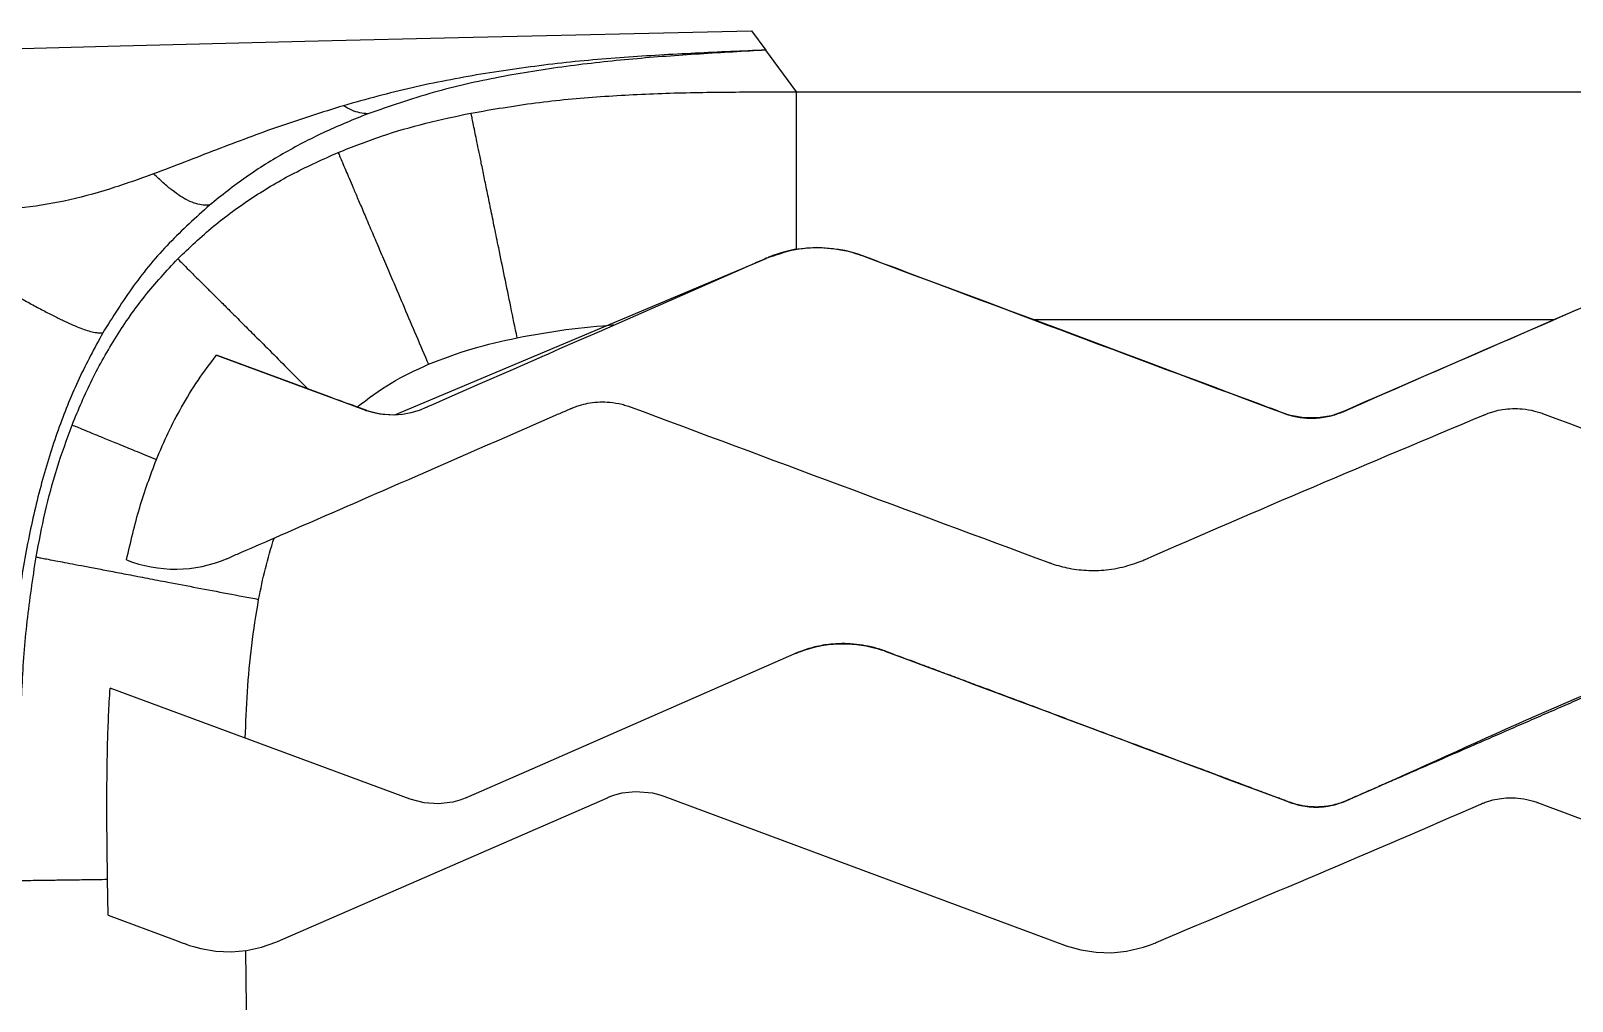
# Model space of a CAD drawing. Header units: inches. Extents: x 2 to 87, y 6 to 129.
# Drawn here: x 30.88 to 42.02, y 70.36 to 77.38 of the extents above; entities that cross this region are included whole.
import ezdxf

# ---------------------------------------------------------------- set-up
doc = ezdxf.new("R2010")
doc.units = ezdxf.units.IN
doc.header["$MEASUREMENT"] = 0
doc.layers.add('1', color=4, linetype='Continuous')

# ---------------------------------------------------------------- blocks, each defined once
blk = doc.blocks.new('2026 STRIDE')
at = {"layer": '1', "color": 3}
for p, q in [((27.865, 56.123), (29.188, 56.16)), ((29.188, 56.16), (30.62, 56.196)), ((30.62, 56.196), (31.634, 56.221)), ((31.634, 56.221), (33.753, 56.269)), ((33.753, 56.269), (33.856, 56.129)), ((34.078, 55.827), (33.856, 56.129)), ((34.078, 55.827), (50.359, 55.827)), ((35.79, 54.18), (39.554, 54.18)), ((31.284, 50.712), (29.115, 51.514)), ((29.1, 49.874), (29.097, 50.131)), ((30.109, 48.453), (30.097, 49.618))]:
    blk.add_line(p, q, dxfattribs=at)
at = {"layer": '1', "color": 3, "flags": 128}
for points in [[(39.718, 54.251), (39.573, 54.188), (39.415, 54.119), (39.243, 54.044), (39.058, 53.964), (38.818, 53.859), (38.61, 53.768), (38.434, 53.691), (38.289, 53.629), (38.177, 53.58), (38.097, 53.545), (38.048, 53.523), (38.036, 53.518), (38.033, 53.517), (38.032, 53.516), (38.032, 53.516), (38.032, 53.516), (38.032, 53.516), (38.032, 53.516), (38.032, 53.516), (38.032, 53.516), (38.032, 53.516), (38.032, 53.516), (37.944, 53.485), (37.846, 53.469), (37.747, 53.469), (37.649, 53.487), (37.625, 53.494), (37.606, 53.501), (37.565, 53.516), (37.549, 53.522), (37.53, 53.529), (37.51, 53.537), (37.487, 53.545), (37.48, 53.548), (37.426, 53.568), (37.362, 53.592), (37.275, 53.625), (37.191, 53.656), (37.093, 53.693), (36.982, 53.734), (36.856, 53.781), (36.716, 53.834), (36.626, 53.867), (36.542, 53.899), (36.458, 53.93), (35.932, 54.127), (35.775, 54.185), (35.618, 54.244), (35.461, 54.303), (35.305, 54.361), (35.148, 54.42), (34.991, 54.478), (34.933, 54.5), (34.875, 54.522), (34.816, 54.544), (34.758, 54.566), (34.7, 54.587), (34.641, 54.609), (34.557, 54.641), (34.516, 54.655), (34.472, 54.669), (34.427, 54.68), (34.381, 54.688), (34.221, 54.701), (34.061, 54.686), (33.983, 54.668), (33.906, 54.643), (33.89, 54.637), (33.876, 54.631), (33.869, 54.628), (33.859, 54.624), (33.846, 54.618), (33.841, 54.616), (33.8, 54.598), (33.788, 54.593), (33.775, 54.587), (33.761, 54.581), (33.746, 54.574), (33.729, 54.567), (33.711, 54.559), (33.692, 54.55), (33.373, 54.41), (33.093, 54.287), (32.852, 54.182), (32.651, 54.093), (32.488, 54.022), (32.365, 53.968), (32.282, 53.931), (32.252, 53.918), (32.242, 53.914), (32.239, 53.913), (32.238, 53.912), (32.237, 53.912), (32.237, 53.912), (32.237, 53.912), (32.237, 53.912), (32.237, 53.912), (32.237, 53.912), (32.237, 53.912), (32.013, 53.813), (31.789, 53.715), (31.565, 53.616), (31.495, 53.586), (31.445, 53.564), (31.415, 53.551), (31.408, 53.548), (31.406, 53.547), (31.405, 53.547), (31.405, 53.546), (31.405, 53.546), (31.405, 53.546), (31.405, 53.546), (31.405, 53.546), (31.405, 53.546), (31.405, 53.546), (31.405, 53.546), (31.349, 53.523), (31.289, 53.506), (31.228, 53.495), (31.166, 53.49), (31.127, 53.491), (31.087, 53.495), (31.048, 53.501), (31.009, 53.51), (30.973, 53.521), (30.97, 53.522), (30.951, 53.529), (30.899, 53.549), (30.874, 53.558), (30.846, 53.568), (30.815, 53.579), (30.781, 53.592), (30.743, 53.606), (30.701, 53.622), (29.885, 53.923)], [(29.885, 53.923), (30.577, 53.668), (30.813, 53.58), (30.943, 53.532), (30.955, 53.528), (30.958, 53.527), (30.959, 53.526), (30.959, 53.526), (30.959, 53.526), (30.959, 53.526), (30.959, 53.526), (30.959, 53.526), (30.959, 53.526), (30.959, 53.526), (30.959, 53.526), (30.959, 53.526), (30.959, 53.526), (30.959, 53.526), (30.959, 53.526), (30.959, 53.526), (30.959, 53.526), (30.959, 53.526), (30.959, 53.526), (30.959, 53.526), (30.959, 53.526), (30.959, 53.526), (30.959, 53.526), (30.959, 53.526), (30.959, 53.526), (30.959, 53.526), (30.959, 53.526), (30.959, 53.526), (30.959, 53.526), (30.959, 53.526), (30.959, 53.526), (30.959, 53.526), (30.959, 53.526), (30.959, 53.526), (30.959, 53.526), (30.959, 53.526), (30.959, 53.526), (30.959, 53.526), (30.959, 53.526), (30.959, 53.526), (30.959, 53.526), (30.959, 53.526), (30.959, 53.526), (30.959, 53.526), (30.959, 53.526), (30.959, 53.526), (30.959, 53.526), (30.959, 53.526), (30.959, 53.526), (30.959, 53.526), (30.959, 53.526), (30.959, 53.526), (30.959, 53.526), (30.959, 53.526), (30.959, 53.526), (30.959, 53.526), (30.959, 53.526), (30.959, 53.526), (30.959, 53.526), (30.959, 53.526), (30.959, 53.526), (30.959, 53.526), (30.959, 53.526), (30.959, 53.526), (30.959, 53.526), (30.959, 53.526), (30.959, 53.526), (30.959, 53.526), (30.959, 53.526), (30.959, 53.526), (30.959, 53.526), (30.959, 53.526), (30.959, 53.526), (30.959, 53.526), (30.959, 53.526), (30.959, 53.526), (30.959, 53.526), (30.959, 53.526), (30.959, 53.526), (30.959, 53.526), (30.959, 53.526), (30.959, 53.526), (30.959, 53.526), (30.959, 53.526), (30.959, 53.526), (30.959, 53.526), (30.959, 53.526), (30.959, 53.526), (30.959, 53.526), (30.959, 53.526), (30.959, 53.526), (30.959, 53.526), (30.959, 53.526), (30.959, 53.526), (30.959, 53.526), (30.959, 53.526), (30.959, 53.526), (30.959, 53.526), (30.959, 53.526), (30.959, 53.526), (30.959, 53.526), (30.959, 53.526), (30.959, 53.526), (30.959, 53.526), (30.959, 53.526), (30.959, 53.526), (30.959, 53.526), (30.959, 53.526), (30.959, 53.526), (30.959, 53.526), (30.959, 53.526), (30.959, 53.526), (30.959, 53.526), (30.959, 53.526), (30.959, 53.526), (30.959, 53.526), (30.959, 53.526), (30.959, 53.526), (30.959, 53.526), (30.959, 53.526), (30.959, 53.526), (30.959, 53.526), (30.959, 53.526), (30.959, 53.526), (30.959, 53.526), (30.959, 53.526), (30.959, 53.526), (30.959, 53.526), (30.959, 53.526), (30.959, 53.526), (30.959, 53.526), (30.959, 53.526), (30.959, 53.526), (30.959, 53.526), (30.959, 53.526), (30.959, 53.526), (30.959, 53.526), (30.959, 53.526), (30.959, 53.526), (30.959, 53.526), (30.959, 53.526), (30.959, 53.526), (30.959, 53.526), (30.959, 53.526), (30.959, 53.526), (30.959, 53.526), (30.959, 53.526), (30.959, 53.526), (30.959, 53.526), (30.959, 53.526), (30.959, 53.526), (30.959, 53.526), (30.959, 53.526), (30.959, 53.526), (30.959, 53.526), (30.959, 53.526), (30.959, 53.526), (30.959, 53.526), (30.959, 53.526), (30.959, 53.526), (30.959, 53.526), (30.959, 53.526), (30.959, 53.526), (30.959, 53.526), (30.959, 53.526), (30.959, 53.526), (30.959, 53.526), (30.959, 53.526), (30.959, 53.526), (30.959, 53.526), (30.959, 53.526), (30.959, 53.526), (30.959, 53.526), (30.959, 53.526), (30.959, 53.526), (30.959, 53.526), (30.959, 53.526), (30.959, 53.526), (30.959, 53.526), (30.959, 53.526), (30.959, 53.526), (30.959, 53.526), (30.959, 53.526), (30.959, 53.526), (30.959, 53.526), (30.959, 53.526), (30.959, 53.526), (30.959, 53.526), (30.959, 53.526), (30.959, 53.526), (30.959, 53.526), (30.959, 53.526), (30.959, 53.526), (30.959, 53.526), (30.959, 53.526), (30.959, 53.526), (30.959, 53.526), (30.959, 53.526), (30.959, 53.526), (30.959, 53.526), (30.959, 53.526), (30.959, 53.526), (30.959, 53.526), (30.959, 53.526), (30.959, 53.526), (30.959, 53.526), (30.959, 53.526), (30.959, 53.526), (30.959, 53.526), (30.959, 53.526), (30.959, 53.526), (30.959, 53.526), (30.959, 53.526), (30.959, 53.526), (30.959, 53.526), (30.959, 53.526), (30.959, 53.526), (30.959, 53.526), (30.959, 53.526), (30.959, 53.526), (30.959, 53.526), (30.959, 53.526), (30.959, 53.526), (30.959, 53.526), (30.959, 53.526), (30.959, 53.526), (30.959, 53.526), (30.959, 53.526), (30.959, 53.526), (30.959, 53.526), (30.959, 53.526), (30.959, 53.526), (30.959, 53.526), (30.959, 53.526), (30.959, 53.526), (30.959, 53.526), (30.959, 53.526), (30.959, 53.526), (30.959, 53.526), (30.959, 53.526), (30.959, 53.526), (30.959, 53.526), (30.959, 53.526), (30.959, 53.526), (30.959, 53.526), (30.959, 53.526), (30.959, 53.526), (30.959, 53.526), (30.959, 53.526), (30.959, 53.526), (30.959, 53.526), (30.959, 53.526), (30.959, 53.526), (30.959, 53.526), (30.959, 53.526), (30.959, 53.526), (30.959, 53.526), (30.959, 53.526), (30.959, 53.526), (30.959, 53.526), (30.959, 53.526), (30.959, 53.526), (30.959, 53.526), (30.959, 53.526), (30.959, 53.526), (30.959, 53.526), (30.959, 53.526), (30.959, 53.526), (30.959, 53.526), (30.959, 53.526), (30.959, 53.526), (30.959, 53.526), (30.959, 53.526), (30.959, 53.526), (30.959, 53.526), (30.959, 53.526), (30.959, 53.526), (30.959, 53.526), (30.959, 53.526), (30.959, 53.526), (30.959, 53.526), (30.959, 53.526), (30.959, 53.526), (30.959, 53.526), (30.959, 53.526), (30.959, 53.526), (30.959, 53.526), (30.959, 53.526), (30.959, 53.526), (30.959, 53.526), (30.959, 53.526), (30.959, 53.526), (30.959, 53.526), (30.959, 53.526), (30.959, 53.526), (30.959, 53.526), (30.959, 53.526), (30.959, 53.526), (30.959, 53.526), (30.959, 53.526), (30.959, 53.526), (30.959, 53.526), (30.959, 53.526), (30.959, 53.526), (30.959, 53.526), (30.959, 53.526), (30.959, 53.526), (30.959, 53.526), (30.959, 53.526), (30.959, 53.526), (30.959, 53.526), (30.959, 53.526), (30.959, 53.526), (30.959, 53.526), (30.959, 53.526), (30.959, 53.526), (30.959, 53.526), (30.959, 53.526), (30.959, 53.526), (30.959, 53.526), (30.959, 53.526), (30.959, 53.526), (30.959, 53.526), (30.959, 53.526), (30.959, 53.526), (30.959, 53.526), (30.959, 53.526), (30.959, 53.526), (30.959, 53.526), (30.959, 53.526), (30.959, 53.526), (30.959, 53.526), (30.959, 53.526), (30.959, 53.526), (30.959, 53.526), (30.959, 53.526), (30.959, 53.526), (30.959, 53.526), (30.959, 53.526), (30.959, 53.526), (30.959, 53.526), (30.959, 53.526), (30.959, 53.526), (30.959, 53.526), (30.959, 53.526), (30.959, 53.526), (30.959, 53.526), (30.959, 53.526), (30.959, 53.526), (30.959, 53.526), (30.959, 53.526), (30.959, 53.526), (30.959, 53.526), (30.959, 53.526), (30.959, 53.526), (30.959, 53.526), (30.959, 53.526), (30.959, 53.526), (30.959, 53.526), (30.959, 53.526), (30.959, 53.526), (30.959, 53.526), (30.959, 53.526), (30.959, 53.526), (30.959, 53.526), (30.959, 53.526), (30.959, 53.526), (30.959, 53.526), (30.959, 53.526), (30.959, 53.526), (30.959, 53.526), (30.959, 53.526), (30.959, 53.526), (30.959, 53.526), (30.959, 53.526), (30.959, 53.526), (30.959, 53.526), (30.959, 53.526), (30.959, 53.526), (30.959, 53.526), (30.959, 53.526), (30.959, 53.526), (30.959, 53.526), (30.959, 53.526), (30.959, 53.526), (30.959, 53.526), (30.959, 53.526), (30.96, 53.526), (30.96, 53.526), (30.962, 53.525), (30.965, 53.524), (30.972, 53.522), (30.985, 53.517), (31.011, 53.51), (31.065, 53.498), (31.174, 53.491), (33.857, 54.623)], [(34.058, 51.762), (32.202, 50.947), (31.799, 50.77), (31.706, 50.729), (31.693, 50.724), (31.693, 50.724), (31.693, 50.724), (31.693, 50.724), (31.693, 50.724), (31.693, 50.724), (31.693, 50.724), (31.693, 50.724), (31.693, 50.724), (31.693, 50.724), (31.693, 50.724), (31.693, 50.724), (31.693, 50.724), (31.693, 50.724), (31.693, 50.724), (31.693, 50.724), (31.693, 50.724), (31.693, 50.724), (31.693, 50.724), (31.693, 50.724), (31.693, 50.724), (31.693, 50.724), (31.693, 50.724), (31.693, 50.724), (31.693, 50.724), (31.693, 50.724), (31.693, 50.724), (31.693, 50.724), (31.693, 50.724), (31.693, 50.724), (31.693, 50.724), (31.693, 50.724), (31.693, 50.724), (31.693, 50.724), (31.693, 50.724), (31.693, 50.724), (31.693, 50.724), (31.693, 50.724), (31.693, 50.724), (31.693, 50.724), (31.693, 50.724), (31.693, 50.724), (31.693, 50.724), (31.693, 50.724), (31.693, 50.724), (31.693, 50.724), (31.693, 50.724), (31.693, 50.724), (31.693, 50.724), (31.693, 50.724), (31.693, 50.724), (31.693, 50.724), (31.693, 50.724), (31.693, 50.724), (31.693, 50.724), (31.693, 50.724), (31.693, 50.724), (31.693, 50.724), (31.693, 50.724), (31.693, 50.724), (31.693, 50.724), (31.693, 50.724), (31.693, 50.724), (31.693, 50.724), (31.693, 50.724), (31.693, 50.724), (31.693, 50.724), (31.693, 50.724), (31.693, 50.724), (31.693, 50.724), (31.693, 50.724), (31.693, 50.724), (31.693, 50.724), (31.693, 50.724), (31.693, 50.724), (31.693, 50.724), (31.693, 50.724), (31.693, 50.724), (31.693, 50.724), (31.693, 50.724), (31.693, 50.724), (31.693, 50.724), (31.693, 50.724), (31.693, 50.724), (31.693, 50.724), (31.693, 50.724), (31.693, 50.724), (31.693, 50.724), (31.693, 50.724), (31.693, 50.724), (31.693, 50.724), (31.693, 50.724), (31.693, 50.724), (31.693, 50.724), (31.693, 50.724), (31.693, 50.724), (31.693, 50.724), (31.693, 50.724), (31.693, 50.724), (31.693, 50.724), (31.693, 50.724), (31.693, 50.724), (31.693, 50.724), (31.693, 50.724), (31.693, 50.724), (31.693, 50.724), (31.693, 50.724), (31.693, 50.724), (31.693, 50.724), (31.693, 50.724), (31.693, 50.724), (31.693, 50.724), (31.693, 50.724), (31.693, 50.724), (31.693, 50.724), (31.693, 50.724), (31.693, 50.724), (31.693, 50.724), (31.693, 50.724), (31.693, 50.724), (31.693, 50.724), (31.693, 50.724), (31.693, 50.724), (31.693, 50.724), (31.693, 50.724), (31.693, 50.724), (31.693, 50.724), (31.693, 50.724), (31.693, 50.724), (31.693, 50.724), (31.693, 50.724), (31.693, 50.724), (31.693, 50.724), (31.693, 50.724), (31.693, 50.724), (31.693, 50.724), (31.693, 50.724), (31.693, 50.724), (31.693, 50.724), (31.693, 50.724), (31.693, 50.724), (31.693, 50.724), (31.693, 50.724), (31.693, 50.724), (31.693, 50.724), (31.693, 50.724), (31.693, 50.724), (31.693, 50.724), (31.693, 50.724), (31.693, 50.724), (31.693, 50.724), (31.693, 50.724), (31.693, 50.724), (31.693, 50.724), (31.693, 50.724), (31.693, 50.724), (31.693, 50.724), (31.693, 50.724), (31.693, 50.724), (31.693, 50.724), (31.693, 50.724), (31.693, 50.724), (31.693, 50.724), (31.693, 50.724), (31.693, 50.724), (31.693, 50.724), (31.693, 50.724), (31.693, 50.724), (31.693, 50.724), (31.693, 50.724), (31.693, 50.724), (31.693, 50.724), (31.693, 50.724), (31.693, 50.724), (31.693, 50.724), (31.693, 50.724), (31.693, 50.724), (31.693, 50.724), (31.693, 50.724), (31.693, 50.724), (31.693, 50.724), (31.693, 50.724), (31.693, 50.724), (31.693, 50.724), (31.693, 50.724), (31.693, 50.724), (31.693, 50.724), (31.693, 50.724), (31.693, 50.724), (31.693, 50.724), (31.693, 50.724), (31.693, 50.724), (31.693, 50.724), (31.693, 50.724), (31.693, 50.724), (31.693, 50.724), (31.693, 50.723), (31.692, 50.723), (31.69, 50.722), (31.687, 50.721), (31.681, 50.719), (31.669, 50.714), (31.644, 50.705), (31.593, 50.691), (31.49, 50.678), (31.386, 50.685), (31.284, 50.712)], [(29.1, 49.874), (29.58, 49.695), (29.637, 49.674), (29.659, 49.666), (29.663, 49.664), (29.663, 49.664), (29.664, 49.664), (29.664, 49.664), (29.664, 49.664), (29.664, 49.664), (29.664, 49.664), (29.664, 49.664), (29.664, 49.664), (29.664, 49.664), (29.664, 49.664), (29.664, 49.664), (29.664, 49.664), (29.664, 49.664), (29.664, 49.664), (29.664, 49.664), (29.664, 49.664), (29.664, 49.664), (29.664, 49.664), (29.664, 49.664), (29.664, 49.664), (29.665, 49.664), (29.667, 49.663), (29.67, 49.662), (29.677, 49.659), (29.69, 49.655), (29.717, 49.646), (29.771, 49.632), (29.88, 49.614), (29.99, 49.609), (30.1, 49.618), (30.209, 49.641), (30.314, 49.678), (30.325, 49.683), (32.71, 50.723), (32.71, 50.723), (32.711, 50.723), (32.712, 50.724), (32.714, 50.725), (32.718, 50.727), (32.734, 50.733), (32.763, 50.743), (32.816, 50.757), (32.913, 50.768), (33.036, 50.758), (33.089, 50.744), (33.112, 50.737), (33.118, 50.735), (33.118, 50.735), (36.015, 49.657), (36.016, 49.657), (36.016, 49.656), (36.017, 49.656), (36.019, 49.655), (36.027, 49.652), (36.134, 49.622), (36.244, 49.605), (36.354, 49.602), (36.464, 49.613), (36.585, 49.641), (36.637, 49.659), (36.66, 49.668), (36.669, 49.672), (36.674, 49.674), (36.676, 49.675), (36.676, 49.675), (36.677, 49.676), (36.677, 49.676), (36.677, 49.676), (36.677, 49.676)]]:
    blk.add_lwpolyline(points, dxfattribs=at)
at = {"layer": '1', "color": 3}
blk.add_arc((29.586, 53.338), 0.962, 248.5263, 292.7113, dxfattribs=at)
for points, knots in [([(33.856, 56.129), (33.697, 56.12), (33.377, 56.102), (32.895, 56.067), (32.412, 56.015), (31.93, 55.938), (31.448, 55.831), (31.135, 55.722), (30.978, 55.668)], [0, 0, 0, 0, 0.166693, 0.333375, 0.500049, 0.666722, 0.833378, 1, 1, 1, 1]), ([(33.856, 56.129), (33.686, 56.122), (33.345, 56.108), (32.832, 56.078), (32.316, 56.034), (31.969, 55.981), (31.796, 55.955)], [0, 0, 0, 0, 0.250021, 0.500036, 0.750029, 1, 1, 1, 1]), ([(31.796, 55.955), (31.63, 55.925), (31.297, 55.865), (30.967, 55.773), (30.802, 55.727)], [0, 0, 0, 0, 0.5000098, 1, 1, 1, 1]), ([(31.724, 55.674), (31.88, 55.7), (32.19, 55.754), (32.661, 55.796), (33.133, 55.82), (33.606, 55.827), (33.921, 55.827), (34.078, 55.827)], [0, 0, 0, 0, 0.1999755, 0.3999697, 0.5999733, 0.7999836, 1, 1, 1, 1]), ([(34.078, 54.689), (34.078, 54.774), (34.078, 54.94), (34.078, 55.136), (34.078, 55.275), (34.078, 55.37), (34.078, 55.455), (34.078, 55.557), (34.078, 55.659), (34.078, 55.742), (34.078, 55.794), (34.078, 55.816), (34.078, 55.827)], [0, 0, 0, 0, 0.127716, 0.248886, 0.307719, 0.365926, 0.424052, 0.482653, 0.60301, 0.729747, 0.862886, 1, 1, 1, 1]), ([(30.802, 55.727), (30.647, 55.679), (30.338, 55.582), (29.884, 55.408), (29.581, 55.292), (29.43, 55.234)], [0, 0, 0, 0, 0.333294, 0.666636, 1, 1, 1, 1]), ([(30.978, 55.668), (30.959, 55.67), (30.922, 55.675), (30.865, 55.689), (30.822, 55.715), (30.802, 55.727)], [0, 0, 0, 0, 0.345116, 0.680698, 1, 1, 1, 1]), ([(30.978, 55.668), (30.876, 55.627), (30.673, 55.545), (30.38, 55.392), (30.096, 55.217), (29.921, 55.077), (29.834, 55.008)], [0, 0, 0, 0, 0.25002, 0.500029, 0.75002, 1, 1, 1, 1]), ([(30.763, 55.389), (30.867, 55.429), (31.075, 55.511), (31.397, 55.604), (31.615, 55.65), (31.724, 55.674)], [0, 0, 0, 0, 0.333317, 0.666651, 1, 1, 1, 1]), ([(32.058, 54.049), (32.042, 54.123), (32.012, 54.27), (31.968, 54.488), (31.928, 54.68), (31.894, 54.845), (31.866, 54.984), (31.84, 55.111), (31.816, 55.226), (31.796, 55.326), (31.778, 55.413), (31.763, 55.485), (31.75, 55.55), (31.739, 55.603), (31.731, 55.643), (31.727, 55.663), (31.724, 55.674)], [0, 0, 0, 0, 0.089971, 0.178167, 0.263287, 0.324798, 0.384427, 0.442602, 0.499986, 0.557371, 0.615551, 0.675186, 0.736703, 0.821829, 0.910028, 1, 1, 1, 1]), ([(29.604, 54.62), (29.689, 54.7), (29.858, 54.861), (30.142, 55.067), (30.444, 55.246), (30.657, 55.341), (30.763, 55.389)], [0, 0, 0, 0, 0.249985, 0.499973, 0.74998, 1, 1, 1, 1]), ([(30.763, 55.389), (30.768, 55.379), (30.776, 55.358), (30.793, 55.319), (30.815, 55.267), (30.842, 55.205), (30.871, 55.137), (30.906, 55.055), (30.946, 54.96), (30.992, 54.852), (31.043, 54.732), (31.099, 54.602), (31.165, 54.448), (31.242, 54.267), (31.328, 54.064), (31.387, 53.926), (31.417, 53.857)], [0, 0, 0, 0, 0.089878, 0.178007, 0.263105, 0.324634, 0.384307, 0.442547, 0.500006, 0.557464, 0.615702, 0.675373, 0.736899, 0.821994, 0.910122, 1, 1, 1, 1]), ([(29.43, 55.234), (29.324, 55.196), (29.111, 55.12), (28.785, 55.031), (28.455, 54.981), (28.239, 54.974), (28.131, 54.971)], [0, 0, 0, 0, 0.250021, 0.500205, 0.749897, 1, 1, 1, 1]), ([(29.834, 55.008), (29.819, 55.008), (29.789, 55.007), (29.739, 55.016), (29.684, 55.037), (29.625, 55.071), (29.566, 55.113), (29.501, 55.167), (29.453, 55.212), (29.43, 55.234)], [0, 0, 0, 0, 0.186744, 0.367703, 0.538862, 0.660115, 0.776033, 0.888467, 1, 1, 1, 1]), ([(29.834, 55.008), (29.735, 54.918), (29.537, 54.74), (29.277, 54.429), (29.134, 54.199), (29.062, 54.084)], [0, 0, 0, 0, 0.333334, 0.666661, 1, 1, 1, 1]), ([(27.934, 54.648), (27.982, 54.62), (28.075, 54.564), (28.214, 54.481), (28.34, 54.407), (28.451, 54.345), (28.545, 54.293), (28.633, 54.245), (28.714, 54.204), (28.787, 54.168), (28.851, 54.139), (28.905, 54.117), (28.956, 54.099), (28.999, 54.088), (29.034, 54.084), (29.053, 54.084), (29.062, 54.084)], [0, 0, 0, 0, 0.093025, 0.18345, 0.269365, 0.330369, 0.388588, 0.444654, 0.499564, 0.554526, 0.610729, 0.669136, 0.730331, 0.816442, 0.90696, 1, 1, 1, 1]), ([(28.84, 53.418), (28.886, 53.529), (28.979, 53.749), (29.156, 54.061), (29.361, 54.356), (29.523, 54.532), (29.604, 54.62)], [0, 0, 0, 0, 0.250021, 0.500029, 0.750016, 1, 1, 1, 1]), ([(29.604, 54.62), (29.615, 54.609), (29.635, 54.589), (29.675, 54.549), (29.72, 54.504), (29.76, 54.464), (29.808, 54.416), (29.864, 54.36), (29.928, 54.297), (29.999, 54.226), (30.077, 54.148), (30.172, 54.054), (30.284, 53.942), (30.413, 53.812), (30.502, 53.723), (30.548, 53.678)], [0, 0, 0, 0, 0.135865, 0.267363, 0.330664, 0.392219, 0.452207, 0.510995, 0.569099, 0.627122, 0.685679, 0.745316, 0.827167, 0.912118, 1, 1, 1, 1]), ([(33.859, 54.624), (33.928, 54.648), (34.066, 54.698), (34.288, 54.707), (34.446, 54.679), (34.531, 54.65), (34.547, 54.645), (34.55, 54.643), (34.551, 54.643), (35.568, 54.263), (36.584, 53.881), (37.603, 53.502), (37.609, 53.5), (37.631, 53.492), (37.684, 53.477), (37.77, 53.465), (37.876, 53.469), (37.96, 53.488), (38.01, 53.507), (38.025, 53.513), (38.837, 53.869), (39.648, 54.22), (40.458, 54.574), (40.459, 54.574), (40.461, 54.575), (40.467, 54.577), (40.488, 54.586), (40.54, 54.606), (40.659, 54.64), (40.838, 54.659), (41.007, 54.636), (41.109, 54.606), (42.156, 54.225), (43.178, 53.841), (44.191, 53.461), (44.191, 53.461), (44.192, 53.461), (44.194, 53.46), (44.198, 53.459), (44.204, 53.456), (44.24, 53.444), (44.311, 53.428), (44.416, 53.422), (44.512, 53.436), (44.574, 53.455), (44.604, 53.467), (44.612, 53.47), (44.616, 53.472), (44.617, 53.472), (45.442, 53.833), (46.267, 54.193), (47.092, 54.554), (47.1, 54.557), (47.138, 54.573), (47.245, 54.61), (47.423, 54.638), (47.611, 54.623), (47.727, 54.592), (47.774, 54.575), (47.782, 54.573), (48.8, 54.19), (49.816, 53.808), (50.832, 53.426), (50.833, 53.426), (50.835, 53.425), (50.843, 53.422), (50.865, 53.414), (50.922, 53.399), (51.009, 53.387), (51.123, 53.393), (51.205, 53.415), (51.249, 53.433), (51.256, 53.436), (51.258, 53.437), (51.259, 53.437), (52.09, 53.799), (52.913, 54.178), (53.745, 54.542), (53.754, 54.546), (53.777, 54.555), (53.798, 54.563), (53.811, 54.567)], [0, 0, 0, 0, 0.010311, 0.02055, 0.030837, 0.032663, 0.033114, 0.033177, 0.033204, 0.033216, 0.185806, 0.185893, 0.186049, 0.186681, 0.189233, 0.193756, 0.198878, 0.204021, 0.205842, 0.206293, 0.206327, 0.330529, 0.330541, 0.33059, 0.330677, 0.330833, 0.331465, 0.334021, 0.338561, 0.348804, 0.35907, 0.362321, 0.363758, 0.515781, 0.515797, 0.515824, 0.515873, 0.51596, 0.516116, 0.516394, 0.51689, 0.521432, 0.526558, 0.531687, 0.534926, 0.535729, 0.536083, 0.536239, 0.536277, 0.536294, 0.662849, 0.662855, 0.662909, 0.664037, 0.668591, 0.678846, 0.689096, 0.69489, 0.695695, 0.696049, 0.696076, 0.848669, 0.848678, 0.848716, 0.848785, 0.848908, 0.850035, 0.85204, 0.857177, 0.8623, 0.868067, 0.86887, 0.869068, 0.869155, 0.869177, 0.869186, 0.996556, 0.996586, 0.996864, 0.997992, 1, 1, 1, 1]), ([(29.062, 54.084), (29.003, 53.975), (28.884, 53.756), (28.741, 53.4), (28.62, 53.018), (28.524, 52.609), (28.45, 52.177), (28.42, 51.886), (28.404, 51.737)], [0, 0, 0, 0, 0.149427, 0.30187, 0.462272, 0.632562, 0.812433, 1, 1, 1, 1]), ([(31.417, 53.857), (31.521, 53.897), (31.73, 53.977), (31.948, 54.025), (32.058, 54.049)], [0, 0, 0, 0, 0.499942, 1, 1, 1, 1]), ([(32.058, 54.049), (32.175, 54.07), (32.41, 54.113), (32.648, 54.134), (32.767, 54.144)], [0, 0, 0, 0, 0.499959, 1, 1, 1, 1]), ([(29.45, 53.169), (29.478, 53.234), (29.532, 53.362), (29.633, 53.554), (29.747, 53.742), (29.839, 53.863), (29.885, 53.923)], [0, 0, 0, 0, 0.242731, 0.479218, 0.741825, 1, 1, 1, 1]), ([(30.9, 53.548), (30.981, 53.609), (31.141, 53.731), (31.325, 53.815), (31.417, 53.857)], [0, 0, 0, 0, 0.499905, 1, 1, 1, 1]), ([(29.957, 52.451), (29.957, 52.451), (29.957, 52.451), (29.957, 52.451), (29.957, 52.451), (29.958, 52.451), (29.958, 52.451), (29.958, 52.451), (29.961, 52.452), (29.97, 52.456), (30.005, 52.472), (30.132, 52.527), (30.538, 52.704), (31.297, 53.035), (31.988, 53.337), (32.4, 53.517), (32.436, 53.532), (32.445, 53.536), (32.447, 53.537), (32.448, 53.537), (32.448, 53.537), (32.448, 53.537), (32.448, 53.537), (32.448, 53.537), (32.448, 53.537), (32.448, 53.537)], [0, 0, 0, 0, 0, 0.000001, 0.000003, 0.000011, 0.000046, 0.000182, 0.000725, 0.002869, 0.01123, 0.042969, 0.15625, 0.5, 0.957031, 0.988769, 0.997131, 0.999275, 0.999818, 0.999954, 0.999989, 0.999997, 0.999999, 1, 1, 1, 1, 1]), ([(32.448, 53.537), (32.448, 53.537), (32.448, 53.537), (32.449, 53.538), (32.449, 53.538), (32.45, 53.538), (32.452, 53.539), (32.456, 53.541), (32.462, 53.543), (32.474, 53.548), (32.495, 53.556), (32.532, 53.567), (32.611, 53.585), (32.71, 53.588), (32.8, 53.573), (32.847, 53.559), (32.866, 53.553), (32.873, 53.55), (32.874, 53.55), (32.874, 53.55), (33.883, 53.174), (34.893, 52.797), (35.905, 52.422), (35.948, 52.407), (36.036, 52.381), (36.173, 52.364), (36.322, 52.367), (36.445, 52.391), (36.528, 52.418), (36.564, 52.432), (36.58, 52.438), (36.587, 52.441), (36.59, 52.442), (36.591, 52.443), (36.592, 52.443), (36.592, 52.443), (37.406, 52.801), (38.225, 53.145), (39.044, 53.49)], [0, 0, 0, 0, 0.000062, 0.000111, 0.000199, 0.000355, 0.000634, 0.001132, 0.002021, 0.003606, 0.00643, 0.011457, 0.020395, 0.040606, 0.053352, 0.059, 0.061495, 0.06184, 0.061992, 0.062058, 0.062088, 0.520721, 0.521205, 0.522068, 0.540062, 0.560353, 0.580588, 0.603301, 0.613361, 0.617805, 0.619764, 0.620626, 0.621006, 0.621173, 0.621247, 0.621279, 0.621294, 1, 1, 1, 1]), ([(39.044, 53.49), (39.045, 53.49), (39.045, 53.49), (39.045, 53.49), (39.046, 53.49), (39.047, 53.491), (39.049, 53.491), (39.053, 53.493), (39.059, 53.496), (39.071, 53.5), (39.091, 53.508), (39.129, 53.52), (39.208, 53.537), (39.307, 53.54), (39.397, 53.524), (39.444, 53.511), (39.463, 53.504), (39.469, 53.502), (39.47, 53.501), (39.471, 53.501), (40.479, 53.124), (41.488, 52.745), (42.5, 52.368), (42.542, 52.353), (42.631, 52.327), (42.768, 52.309), (42.911, 52.312), (43.052, 52.337), (43.99, 52.694), (44.849, 53.108), (45.68, 53.47), (45.68, 53.47), (45.682, 53.471), (45.684, 53.472), (45.687, 53.473), (45.694, 53.476), (45.705, 53.48), (45.726, 53.488), (45.764, 53.5), (45.842, 53.517), (45.942, 53.52), (46.031, 53.505), (46.078, 53.491), (46.097, 53.484), (46.104, 53.482), (46.105, 53.481), (46.105, 53.481), (47.114, 53.104), (48.123, 52.725), (49.134, 52.348), (49.177, 52.333), (49.265, 52.307), (49.402, 52.289), (49.551, 52.293), (49.674, 52.316), (49.757, 52.343), (49.793, 52.357), (49.809, 52.363), (49.816, 52.366), (49.819, 52.367), (49.82, 52.368), (49.821, 52.368), (49.821, 52.368), (49.821, 52.368), (49.821, 52.368), (49.821, 52.368)], [0, 0, 0, 0, 0.000038, 0.000068, 0.000122, 0.000218, 0.000389, 0.000695, 0.001241, 0.002214, 0.003948, 0.007035, 0.012523, 0.024933, 0.03276, 0.036228, 0.03776, 0.037971, 0.038065, 0.038106, 0.038124, 0.319751, 0.320048, 0.320578, 0.331627, 0.344087, 0.356513, 0.368964, 0.381508, 0.618514, 0.618544, 0.618598, 0.618694, 0.618865, 0.619171, 0.619717, 0.62069, 0.622424, 0.625511, 0.630998, 0.643408, 0.651234, 0.654702, 0.656234, 0.656446, 0.656539, 0.65658, 0.656598, 0.938226, 0.938523, 0.939053, 0.950104, 0.962566, 0.974993, 0.988943, 0.995121, 0.99785, 0.999054, 0.999583, 0.999817, 0.999919, 0.999965, 0.999984, 0.999993, 1, 1, 1, 1]), ([(28.58, 52.464), (28.601, 52.572), (28.642, 52.788), (28.727, 53.108), (28.803, 53.315), (28.84, 53.418)], [0, 0, 0, 0, 0.333349, 0.666683, 1, 1, 1, 1]), ([(28.84, 53.418), (28.851, 53.414), (28.873, 53.405), (28.922, 53.385), (28.993, 53.356), (29.084, 53.318), (29.186, 53.277), (29.308, 53.227), (29.402, 53.188), (29.45, 53.169)], [0, 0, 0, 0, 0.1823983, 0.3595777, 0.5283398, 0.6493523, 0.7668496, 0.8829193, 1, 1, 1, 1]), ([(29.234, 52.443), (29.263, 52.57), (29.319, 52.817), (29.407, 53.054), (29.45, 53.169)], [0, 0, 0, 0, 0.515318, 1, 1, 1, 1]), ([(30.189, 52.157), (30.204, 52.232), (30.234, 52.381), (30.278, 52.527), (30.3, 52.6)], [0, 0, 0, 0, 0.500016, 1, 1, 1, 1]), ([(28.468, 50.122), (28.466, 50.279), (28.461, 50.592), (28.461, 51.061), (28.476, 51.531), (28.51, 51.999), (28.557, 52.309), (28.58, 52.464)], [0, 0, 0, 0, 0.200016, 0.400026, 0.60003, 0.800024, 1, 1, 1, 1]), ([(28.58, 52.464), (28.588, 52.462), (28.605, 52.459), (28.64, 52.452), (28.689, 52.443), (28.75, 52.431), (28.82, 52.418), (28.905, 52.402), (29.005, 52.383), (29.119, 52.361), (29.246, 52.337), (29.385, 52.31), (29.552, 52.278), (29.746, 52.241), (29.965, 52.2), (30.114, 52.171), (30.189, 52.157)], [0, 0, 0, 0, 0.090233, 0.178627, 0.263832, 0.325317, 0.384845, 0.442857, 0.500039, 0.557216, 0.615216, 0.674728, 0.736196, 0.821382, 0.909768, 1, 1, 1, 1]), ([(30.092, 51.153), (30.096, 51.265), (30.106, 51.489), (30.135, 51.825), (30.171, 52.046), (30.189, 52.157)], [0, 0, 0, 0, 0.3333572, 0.6667044, 1, 1, 1, 1]), ([(53.096, 51.683), (53.096, 51.683), (53.095, 51.683), (53.09, 51.681), (53.077, 51.675), (53.05, 51.663), (53.011, 51.646), (52.964, 51.625), (52.916, 51.603), (52.867, 51.582), (52.697, 51.506), (52.528, 51.431), (52.359, 51.356), (52.313, 51.335), (52.267, 51.315), (52.22, 51.294), (52.174, 51.274), (52.128, 51.253), (51.992, 51.193), (51.78, 51.099), (51.506, 50.977), (51.274, 50.874), (51.084, 50.789), (50.935, 50.723), (50.828, 50.676), (50.765, 50.648), (50.736, 50.635), (50.728, 50.631), (50.712, 50.624), (50.681, 50.611), (50.632, 50.597), (50.579, 50.586), (50.532, 50.582), (50.491, 50.581), (50.455, 50.583), (50.42, 50.587), (50.386, 50.593), (50.352, 50.602), (50.33, 50.609), (50.311, 50.616), (50.279, 50.628), (50.212, 50.653), (50.103, 50.694), (49.986, 50.738), (49.871, 50.781), (49.77, 50.819), (49.658, 50.861), (49.536, 50.907), (49.404, 50.957), (49.261, 51.01), (49.108, 51.068), (48.681, 51.229), (48.264, 51.385), (47.862, 51.536), (47.744, 51.581), (47.639, 51.62), (47.552, 51.653), (47.485, 51.678), (47.437, 51.696), (47.408, 51.707), (47.394, 51.712), (47.373, 51.72), (47.333, 51.734), (47.27, 51.75), (47.202, 51.762), (47.132, 51.769), (47.022, 51.771), (46.907, 51.756), (46.807, 51.726), (46.764, 51.71), (46.746, 51.703), (46.737, 51.699), (46.733, 51.697), (46.731, 51.697), (46.731, 51.696), (46.729, 51.696), (46.723, 51.693), (46.701, 51.683), (46.65, 51.661), (46.564, 51.623), (46.467, 51.581), (46.367, 51.537), (46.271, 51.496), (46.165, 51.449), (46.047, 51.398), (45.918, 51.341), (45.778, 51.28), (45.548, 51.18), (45.227, 51.039), (44.932, 50.911), (44.746, 50.83), (44.674, 50.798), (44.61, 50.77), (44.561, 50.748), (44.524, 50.733), (44.493, 50.719), (44.461, 50.705), (44.429, 50.691), (44.4, 50.678), (44.378, 50.669), (44.334, 50.649), (44.261, 50.625), (44.149, 50.612), (44.056, 50.62), (43.994, 50.636), (43.969, 50.644), (43.957, 50.648), (43.952, 50.65), (43.95, 50.651), (43.949, 50.651), (43.948, 50.651), (43.948, 50.651), (43.948, 50.652), (43.948, 50.652), (43.948, 50.652), (43.948, 50.652), (43.947, 50.652), (43.945, 50.653), (43.937, 50.655), (43.905, 50.667), (43.835, 50.694), (43.714, 50.739), (43.564, 50.794), (43.393, 50.858), (43.208, 50.927), (43.05, 50.985), (42.926, 51.031), (42.846, 51.061), (42.762, 51.092), (42.675, 51.124), (42.585, 51.158), (42.493, 51.192), (42.24, 51.286), (41.997, 51.377), (41.764, 51.463), (41.7, 51.487), (41.636, 51.51), (41.573, 51.534), (41.509, 51.558), (41.445, 51.582), (41.385, 51.604), (41.328, 51.625), (41.276, 51.645), (41.223, 51.664), (41.17, 51.684), (41.12, 51.702), (41.076, 51.719), (41.043, 51.731), (40.972, 51.757), (40.855, 51.785), (40.722, 51.791), (40.627, 51.783), (40.571, 51.774), (40.515, 51.762), (40.461, 51.747), (40.412, 51.729), (40.38, 51.716), (40.351, 51.703), (40.32, 51.69), (40.271, 51.668), (40.209, 51.641), (40.125, 51.605), (40.025, 51.561), (39.925, 51.518), (39.84, 51.48), (39.769, 51.45), (39.701, 51.42), (39.632, 51.39), (39.562, 51.359), (39.491, 51.329), (39.421, 51.298), (39.351, 51.267), (39.28, 51.237), (39.21, 51.206), (39.139, 51.175), (39.026, 51.126), (38.879, 51.062), (38.708, 50.987), (38.579, 50.931), (38.485, 50.89), (38.422, 50.862), (38.368, 50.839), (38.324, 50.82), (38.259, 50.792), (38.182, 50.758), (38.108, 50.726), (38.067, 50.708), (38.048, 50.7), (38.005, 50.682), (37.932, 50.661), (37.851, 50.654), (37.796, 50.657), (37.766, 50.659), (37.736, 50.664), (37.706, 50.67), (37.678, 50.678), (37.646, 50.688), (37.625, 50.697), (37.612, 50.701), (37.611, 50.702), (37.609, 50.703), (37.6, 50.706), (37.579, 50.714), (37.544, 50.727), (37.488, 50.748), (37.406, 50.778), (37.296, 50.82), (37.154, 50.873), (36.98, 50.938), (36.77, 51.016), (36.561, 51.094), (36.36, 51.169), (36.221, 51.221), (36.124, 51.258), (36.071, 51.277), (36.018, 51.297), (35.964, 51.318), (35.908, 51.338), (35.712, 51.412), (35.513, 51.486), (35.312, 51.561), (35.25, 51.585), (35.187, 51.608), (35.124, 51.631), (35.062, 51.655), (35.004, 51.676), (34.951, 51.696), (34.903, 51.714), (34.854, 51.732), (34.806, 51.75), (34.762, 51.767), (34.727, 51.78), (34.7, 51.79), (34.632, 51.812), (34.512, 51.837), (34.377, 51.839), (34.281, 51.828), (34.223, 51.817), (34.167, 51.802), (34.112, 51.784), (34.076, 51.77), (34.058, 51.762)], [0, 0, 0, 0, 0.000098, 0.00017, 0.000764, 0.00209, 0.004517, 0.007114, 0.009711, 0.012308, 0.014905, 0.037106, 0.039598, 0.04209, 0.044582, 0.047074, 0.049566, 0.052058, 0.05455, 0.071492, 0.086197, 0.098664, 0.108893, 0.116885, 0.122638, 0.126154, 0.127073, 0.127323, 0.127395, 0.129644, 0.132289, 0.134926, 0.137555, 0.139289, 0.141021, 0.142758, 0.14449, 0.146224, 0.147823, 0.147966, 0.14921, 0.152773, 0.158512, 0.166428, 0.171201, 0.176519, 0.182381, 0.188787, 0.195737, 0.203231, 0.211269, 0.219851, 0.270474, 0.276802, 0.28313, 0.289022, 0.29342, 0.296883, 0.299413, 0.30101, 0.301458, 0.301595, 0.304293, 0.307715, 0.311138, 0.314559, 0.31799, 0.327378, 0.33153, 0.333331, 0.334116, 0.334423, 0.334729, 0.334731, 0.334748, 0.334795, 0.334976, 0.335682, 0.33847, 0.343094, 0.349552, 0.354066, 0.35918, 0.364893, 0.371205, 0.378116, 0.385627, 0.393737, 0.415138, 0.437262, 0.44113, 0.444997, 0.448865, 0.451334, 0.453015, 0.454697, 0.456383, 0.458091, 0.459867, 0.461144, 0.461628, 0.46689, 0.472387, 0.478169, 0.480581, 0.48166, 0.482154, 0.482376, 0.482474, 0.482517, 0.482536, 0.482551, 0.482551, 0.482552, 0.482553, 0.482557, 0.482572, 0.482632, 0.482872, 0.483826, 0.487638, 0.493986, 0.502871, 0.511159, 0.52086, 0.531977, 0.536038, 0.54026, 0.544642, 0.549184, 0.553887, 0.55875, 0.563774, 0.593616, 0.596966, 0.600316, 0.603665, 0.607015, 0.610365, 0.613715, 0.617064, 0.619822, 0.622579, 0.625337, 0.628094, 0.630852, 0.633219, 0.635069, 0.636078, 0.644316, 0.65269, 0.655512, 0.658319, 0.661123, 0.663927, 0.666571, 0.668776, 0.669081, 0.671224, 0.673677, 0.676949, 0.68125, 0.687163, 0.693075, 0.697243, 0.700857, 0.704472, 0.708191, 0.711963, 0.715735, 0.719507, 0.723278, 0.72705, 0.730822, 0.734594, 0.738366, 0.749007, 0.758185, 0.765899, 0.769825, 0.773224, 0.776096, 0.77844, 0.780258, 0.786591, 0.790813, 0.792131, 0.793172, 0.793866, 0.799061, 0.80425, 0.805733, 0.807215, 0.808699, 0.810189, 0.811681, 0.813061, 0.815042, 0.815046, 0.815075, 0.815152, 0.815441, 0.816556, 0.818387, 0.820933, 0.825442, 0.831223, 0.838276, 0.847686, 0.858692, 0.871295, 0.880486, 0.890373, 0.893078, 0.89583, 0.898629, 0.901477, 0.904372, 0.907314, 0.932376, 0.935658, 0.93894, 0.942222, 0.945504, 0.948786, 0.952068, 0.954597, 0.957126, 0.959655, 0.962183, 0.964712, 0.966634, 0.967748, 0.968843, 0.977257, 0.98567, 0.988563, 0.991456, 0.994347, 0.997126, 1, 1, 1, 1]), ([(34.06, 51.763), (34.103, 51.779), (34.189, 51.812), (34.325, 51.836), (34.462, 51.839), (34.582, 51.823), (34.666, 51.801), (34.707, 51.787), (34.721, 51.782), (35.696, 51.418), (36.669, 51.053), (37.643, 50.69), (37.644, 50.689), (37.648, 50.688), (37.655, 50.686), (37.699, 50.671), (37.789, 50.652), (37.901, 50.656), (37.982, 50.675), (38.021, 50.689), (38.039, 50.696), (38.046, 50.699), (38.049, 50.7), (38.051, 50.701), (38.052, 50.701), (38.052, 50.701), (38.052, 50.701), (38.826, 51.041), (39.629, 51.429), (40.506, 51.764), (40.642, 51.787), (40.78, 51.79), (40.899, 51.774), (40.984, 51.752), (41.025, 51.738), (41.038, 51.733), (42.009, 51.368), (42.982, 51.014), (43.952, 50.65), (43.953, 50.65), (43.956, 50.649), (43.963, 50.646), (44.008, 50.631), (44.097, 50.613), (44.23, 50.615), (44.317, 50.646), (44.36, 50.661)], [0, 0, 0, 0, 0.012596, 0.025099, 0.037575, 0.050085, 0.057984, 0.061478, 0.061962, 0.061999, 0.346517, 0.34657, 0.346663, 0.34683, 0.347508, 0.348715, 0.359748, 0.372207, 0.379222, 0.382327, 0.383698, 0.384302, 0.384568, 0.384685, 0.384736, 0.384759, 0.384769, 0.384774, 0.616325, 0.62892, 0.641422, 0.653898, 0.666408, 0.674306, 0.677801, 0.678284, 0.678321, 0.961765, 0.961818, 0.961911, 0.962078, 0.962756, 0.963963, 0.974997, 0.987457, 1, 1, 1, 1]), ([(29.097, 50.131), (29.096, 50.203), (29.094, 50.336), (29.092, 50.536), (29.092, 50.728), (29.093, 50.926), (29.097, 51.122), (29.104, 51.319), (29.111, 51.449), (29.115, 51.514)], [0, 0, 0, 0, 0.157533, 0.288604, 0.433375, 0.574296, 0.715868, 0.85989, 1, 1, 1, 1]), ([(36.677, 49.676), (37.461, 50.007), (38.245, 50.337), (39.026, 50.677), (39.026, 50.678), (39.027, 50.678), (39.029, 50.679), (39.033, 50.681), (39.039, 50.683), (39.05, 50.687), (39.07, 50.695), (39.106, 50.706), (39.181, 50.722), (39.276, 50.725), (39.362, 50.711), (39.407, 50.697), (39.425, 50.691), (39.431, 50.689), (39.433, 50.688), (39.433, 50.688), (40.399, 50.327), (41.364, 49.964), (42.333, 49.604), (42.373, 49.589), (42.458, 49.564), (42.589, 49.547), (42.726, 49.55), (42.862, 49.573), (43.759, 49.916), (44.582, 50.312), (45.377, 50.659), (45.378, 50.659), (45.379, 50.659), (45.381, 50.66), (45.384, 50.662), (45.39, 50.664), (45.402, 50.668), (45.421, 50.676), (45.457, 50.687), (45.533, 50.703), (45.628, 50.706), (45.714, 50.692), (45.759, 50.679), (45.777, 50.672), (45.783, 50.67), (45.784, 50.669), (45.785, 50.669), (46.75, 50.309), (47.716, 49.946), (48.684, 49.585), (48.725, 49.57), (48.81, 49.545), (48.941, 49.528), (49.083, 49.531), (49.201, 49.553), (49.281, 49.579), (49.315, 49.592), (49.33, 49.599), (49.337, 49.602), (49.34, 49.603), (49.341, 49.603), (49.342, 49.604), (49.342, 49.604), (49.342, 49.604), (49.342, 49.604), (49.342, 49.604)], [0, 0, 0, 0, 0.1887, 0.188724, 0.188768, 0.188846, 0.188985, 0.189233, 0.189675, 0.190465, 0.191872, 0.194376, 0.198828, 0.208897, 0.215247, 0.218061, 0.219304, 0.219475, 0.219551, 0.219584, 0.219599, 0.448092, 0.448333, 0.448763, 0.457728, 0.467837, 0.477918, 0.48802, 0.498198, 0.690488, 0.690512, 0.690556, 0.690634, 0.690773, 0.691021, 0.691463, 0.692253, 0.69366, 0.696164, 0.700616, 0.710685, 0.717035, 0.719849, 0.721092, 0.721263, 0.721339, 0.721372, 0.721387, 0.94988, 0.950121, 0.950551, 0.959517, 0.969628, 0.979711, 0.991029, 0.996042, 0.998256, 0.999232, 0.999662, 0.999851, 0.999935, 0.999971, 0.999987, 0.999994, 1, 1, 1, 1]), ([(29.097, 50.131), (29.045, 50.13), (28.941, 50.128), (28.81, 50.127), (28.701, 50.125), (28.607, 50.124), (28.536, 50.123), (28.492, 50.122), (28.476, 50.122), (28.468, 50.122)], [0, 0, 0, 0, 0.116786, 0.232347, 0.349319, 0.469984, 0.63877, 0.816579, 1, 1, 1, 1])]:
    blk.add_open_spline(points, degree=3, knots=knots, dxfattribs=at)

msp = doc.modelspace()

# ---------------------------------------------------------------- block references
msp.add_blockref('2026 STRIDE', (2.333, 21.11))

doc.saveas('drawing.dxf')
